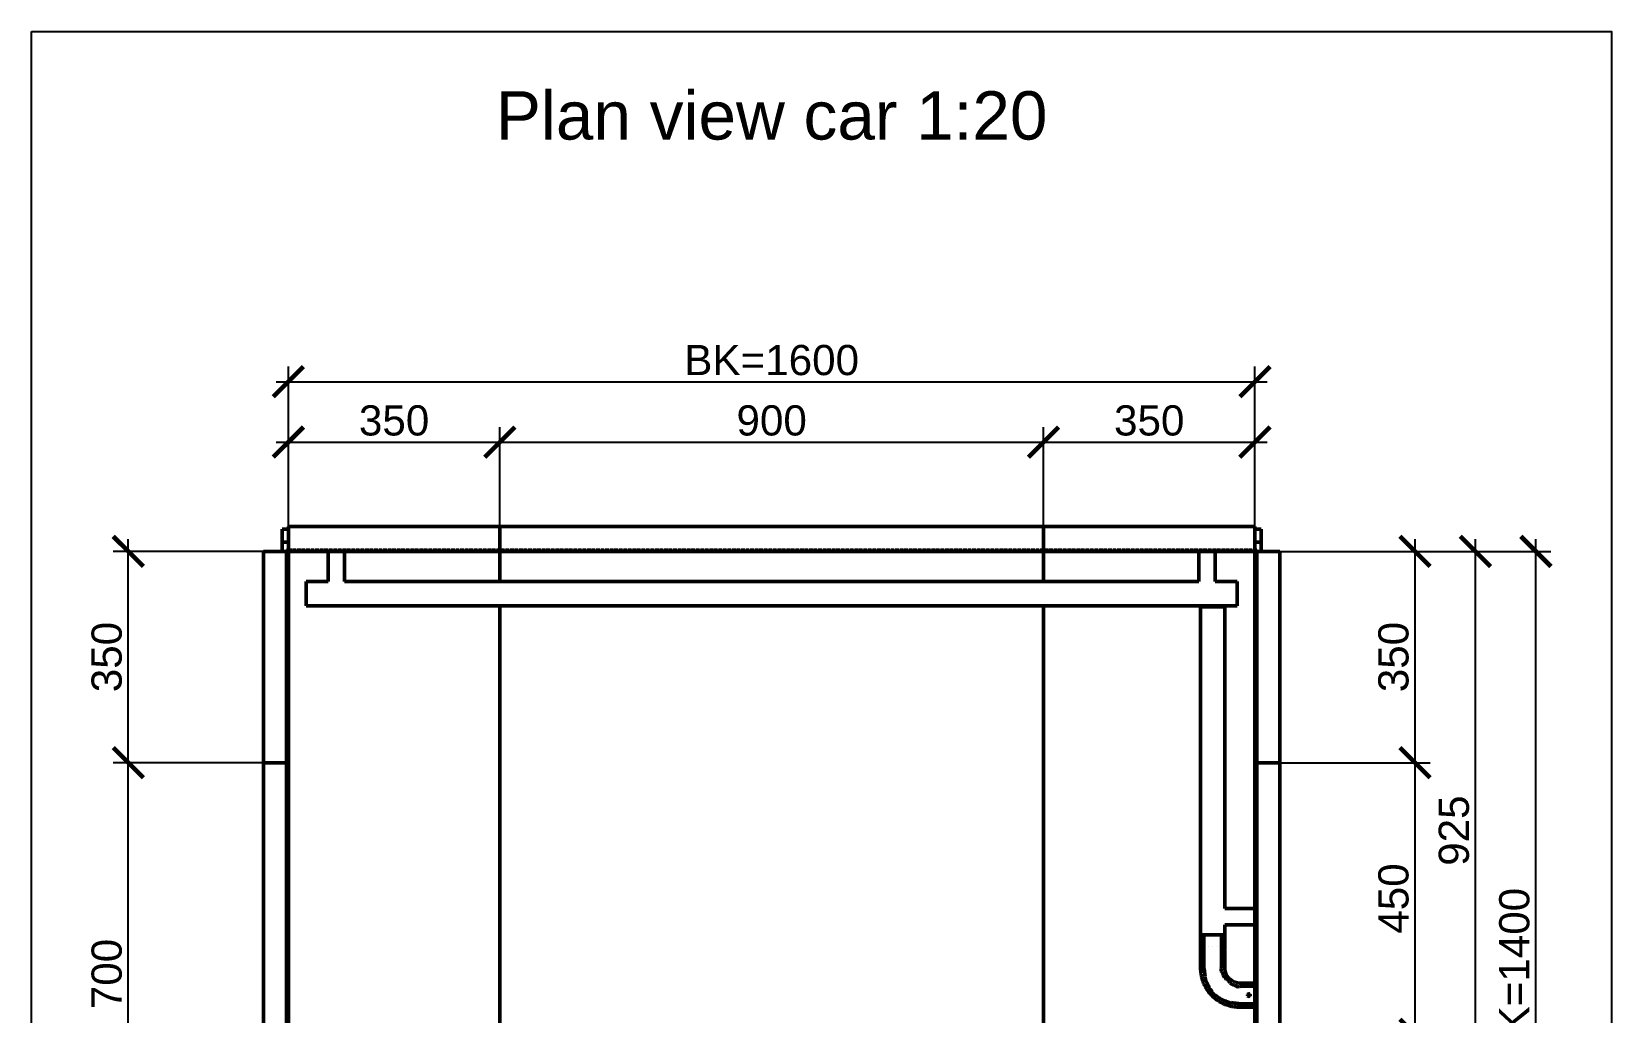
# Model space of a CAD drawing. Header units: millimetres. Extents: x -2854 to 202754, y -48725 to 27067.
# Drawn here: x 177654 to 180269, y -42022 to -40398 of the extents above; entities that cross this region are included whole.
import ezdxf

# ---------------------------------------------------------------- set-up
doc = ezdxf.new("R2010")
doc.units = ezdxf.units.MM
doc.linetypes.add('AM_ISO02W050', pattern=[7.5, 6, -1.5])
for name, color, linetype, lineweight in [('AM_0', 7, 'Continuous', 50), ('LDCar-AM_3', 6, 'AM_ISO02W050', 25), ('LDShaft-AM_0', 7, 'Continuous', 50), ('LDShaft-AM_5', 3, 'Continuous', 25)]:
    doc.layers.add(name, color=color, linetype=linetype, lineweight=lineweight)
doc.layers.add('AM_VIEWS', color=1, linetype='Continuous', lineweight=25, plot=False)
doc.styles.add('LD', font='ARIALUNI.ttf')
doc.dimstyles.new('LIFT', dxfattribs={"dimtxt": 2.5, "dimasz": 2.5, "dimexe": 1.25, "dimexo": 0, "dimgap": 0.5, "dimtad": 1, "dimdec": 0, "dimzin": 1, "dimdsep": 46, "dimtxsty": 'LD', "dimblk": 'ARCHTICK', "dimcen": 0, "dimdle": 1, "dimclrd": 3, "dimclre": 3, "dimclrt": 4, "dimadec": 0, "dimazin": 0, "dimtp": 0.1, "dimtm": 0.1, "dimtfac": 0.71, "dimtdec": 0, "dimtix": 1, "dimtmove": 0, "dimatfit": 3, "dimfxl": 1, "dimtolj": 1, "dimarcsym": 0})

# ---------------------------------------------------------------- blocks, each defined once
blk = doc.blocks.new('LD_20260610085845_000003AF')
at = {"layer": 'LDCar-AM_3'}
for p, q in [((-803, 703), (-803, -703)), ((803, 703), (-803, 703)), ((801.5, 701.5), (-801.5, 701.5)), ((-801.5, 701.5), (-801.5, -701.5)), ((-800, -703), (-800, 700)), ((-800, 700), (800, 700)), ((800, 700), (800, -700)), ((801.5, -701.5), (801.5, 701.5)), ((803, -703), (803, 703)), ((-803, -703), (-800, -703)), ((-801.5, -701.5), (-451.5, -701.5)), ((-450, -700), (-800, -700)), ((-800, -700), (-800, -703)), ((-800, -703), (-453, -703)), ((-453, -703), (-453, -762.5)), ((-451.5, -701.5), (-451.5, -766.5)), ((-450, -765.5), (-450, -700)), ((450, -700), (450, -765.5)), ((800, -700), (450, -700)), ((451.5, -766.5), (451.5, -701.5)), ((451.5, -701.5), (801.5, -701.5)), ((453, -762.5), (453, -703)), ((453, -703), (803, -703)), ((-453, -762.5), (-471.5, -762.5)), ((-471.5, -762.5), (-471.5, -765.5)), ((-471.5, -765.5), (-450, -765.5)), ((-451.5, -766.5), (451.5, -766.5)), ((450, -765.5), (471.5, -765.5)), ((471.5, -762.5), (453, -762.5)), ((471.5, -765.5), (471.5, -762.5))]:
    blk.add_line(p, q, dxfattribs=at)
blk = doc.blocks.new('LD_20260610085845_000003B5')
at = {"layer": 'AM_0'}
for p, q in [((-800, 737), (-810, 737)), ((-810, 737), (-810, 715)), ((810, 737), (800, 737)), ((810, 715), (810, 737)), ((-450, 650), (-450, 700)), ((-450, 700), (-450, 650)), ((450, 650), (450, 700)), ((450, 700), (450, 650)), ((-450, -671), (-450, 610)), ((-450, 610), (-450, -671)), ((450, -671), (450, 610)), ((450, 610), (450, -671)), ((-800, -671), (-450, -671)), ((-450, -671), (-449, -671)), ((-449, -671), (-449, -737)), ((449, -737), (449, -671)), ((449, -671), (450, -671)), ((450, -671), (800, -671)), ((-449, -737), (449, -737))]:
    blk.add_line(p, q, dxfattribs=at)
blk = doc.blocks.new('LD_20260610085845_000003B7')
at = {"layer": 'AM_0'}
for p, q in [((-3, 175), (-41, 175)), ((-41, 175), (-41, -175)), ((-3, -175), (-3, 175)), ((-41, -175), (-3, -175))]:
    blk.add_line(p, q, dxfattribs=at)
blk = doc.blocks.new('LD_20260610085845_000003B8')
at = {"layer": 'AM_0'}
for p, q in [((-3, 350), (-41, 350)), ((-41, 350), (-41, -350)), ((-3, -350), (-3, 350)), ((-41, -350), (-3, -350))]:
    blk.add_line(p, q, dxfattribs=at)
blk = doc.blocks.new('LD_20260610085845_000003BB')
at = {"layer": 'AM_0'}
for p, q in [((0, 699.25), (-3, 699.25)), ((0, -699.25), (0, 699.25)), ((-3, -699.25), (0, -699.25))]:
    blk.add_line(p, q, dxfattribs=at)
blk = doc.blocks.new('LD_20260610085845_000003BD')
at = {"layer": 'AM_0'}
for p, q in [((3, 225), (3, -225)), ((41, 225), (3, 225)), ((41, -225), (41, 225)), ((3, -225), (41, -225))]:
    blk.add_line(p, q, dxfattribs=at)
blk = doc.blocks.new('LD_20260610085845_000003BE')
at = {"layer": 'AM_0'}
for p, q in [((3, 175), (3, -175)), ((41, 175), (3, 175)), ((41, -175), (41, 175)), ((3, -175), (41, -175))]:
    blk.add_line(p, q, dxfattribs=at)
blk = doc.blocks.new('LD_20260610085845_000003C1')
at = {"layer": 'AM_0'}
for p, q in [((-88.5, 1308), (-90, 1308)), ((-90, 1308), (-90, 765)), ((-84.1, 1308), (-88.5, 1308)), ((-77.7, 1308), (-84.1, 1308)), ((-70, 1308), (-77.7, 1308)), ((-62.3, 1308), (-70, 1308)), ((-55.9, 1308), (-62.3, 1308)), ((-51.5, 1308), (-55.9, 1308)), ((-50, 1308), (-51.5, 1308)), ((-50, 808.5), (-50, 1308)), ((0, 808.5), (-50, 808.5)), ((0, 807.5), (0, 808.5)), ((0, 804.5), (0, 807.5)), ((0, 800.2), (0, 804.5)), ((0, 795), (0, 800.2)), ((0, 789.8), (0, 795)), ((0, 785.5), (0, 789.8)), ((0, 782.5), (0, 785.5)), ((-50, 781.5), (0, 781.5)), ((-50, 765), (-50, 781.5)), ((0, 781.5), (0, 782.5)), ((-88.5, 745), (-88.5, 745)), ((-88.5, 745), (-88.5, 745)), ((-84.2, 745), (-84.1, 745)), ((-84.1, 745), (-84.1, 745)), ((-77.7, 745), (-77.7, 745)), ((-77.7, 745), (-77.6, 745)), ((-70, 745), (-70, 745)), ((-70, 745), (-70, 745)), ((-62.4, 745), (-62.3, 745)), ((-62.3, 745), (-62.3, 745)), ((-55.9, 745), (-55.9, 745)), ((-55.9, 745), (-55.8, 745)), ((-51.5, 745), (-51.5, 745)), ((-51.5, 745), (-51.5, 745))]:
    blk.add_line(p, q, dxfattribs=at)
blk = doc.blocks.new('LD_20260610085845_000003C2')
at = {"layer": 'AM_0'}
for p, q in [((-90, 100), (-90, 45)), ((-90, 100), (-90, 100)), ((-89.8, 100), (-90, 100)), ((-89.6, 100), (-89.8, 100)), ((-89.4, 100), (-89.6, 100)), ((-89, 100), (-89.4, 100)), ((-88.6, 100), (-89, 100)), ((-88.5, 100), (-88.6, 100)), ((-88.1, 100), (-88.5, 100)), ((-87.5, 100), (-88.1, 100)), ((-86.9, 100), (-87.5, 100)), ((-86.2, 100), (-86.9, 100)), ((-85.4, 100), (-86.2, 100)), ((-84.6, 100), (-85.4, 100)), ((-84.6, 45), (-84.6, 100)), ((-84.2, 100), (-84.6, 100)), ((-83.7, 100), (-84.1, 100)), ((-82.7, 100), (-83.7, 100)), ((-81.8, 100), (-82.7, 100)), ((-80.7, 100), (-81.8, 100)), ((-79.6, 100), (-80.7, 100)), ((-78.5, 100), (-79.6, 100)), ((-77.7, 100), (-78.5, 100)), ((-77.4, 100), (-77.6, 100)), ((-76.2, 100), (-77.4, 100)), ((-75, 100), (-76.2, 100)), ((-73.7, 100), (-75, 100)), ((-72.5, 100), (-73.7, 100)), ((-71.3, 100), (-72.5, 100)), ((-70, 100), (-71.3, 100)), ((-68.7, 100), (-70, 100)), ((-67.5, 100), (-68.7, 100)), ((-66.3, 100), (-67.5, 100)), ((-65, 100), (-66.3, 100)), ((-63.8, 100), (-65, 100)), ((-62.6, 100), (-63.8, 100)), ((-62.4, 100), (-62.6, 100)), ((-61.5, 100), (-62.3, 100)), ((-60.4, 100), (-61.5, 100)), ((-59.3, 100), (-60.4, 100)), ((-58.2, 100), (-59.3, 100)), ((-57.3, 100), (-58.2, 100)), ((-56.3, 100), (-57.3, 100)), ((-55.9, 100), (-56.3, 100)), ((-55.4, 100), (-55.8, 100)), ((-55.4, 45), (-55.4, 100)), ((-54.6, 100), (-55.4, 100)), ((-53.8, 100), (-54.6, 100)), ((-53.1, 100), (-53.8, 100)), ((-52.5, 100), (-53.1, 100)), ((-51.9, 100), (-52.5, 100)), ((-51.5, 100), (-51.9, 100)), ((-51.4, 100), (-51.5, 100)), ((-51, 100), (-51.4, 100)), ((-50.6, 100), (-51, 100)), ((-50.4, 100), (-50.6, 100)), ((-50.2, 100), (-50.4, 100)), ((-50, 100), (-50.2, 100)), ((-50, 77.5), (-50, 100)), ((-50, 100), (-50, 100)), ((-50.2, 75.4), (-50.1, 75.6)), ((-50.2, 75.1), (-50.2, 75.4)), ((-50.2, 75.3), (-50.2, 75.4)), ((-50.2, 74.8), (-50.2, 75.1)), ((-50.2, 75), (-50.2, 75.1)), ((-50.2, 74.7), (-50.2, 74.9)), ((-50.2, 74.6), (-50.2, 74.8)), ((-50.1, 74.3), (-50.2, 74.6)), ((-50.1, 74.5), (-50.2, 74.6)), ((-50.1, 77), (-50, 77.1)), ((-50.1, 76.8), (-50.1, 77)), ((-50.1, 76.9), (-50.1, 77)), ((-50.1, 76.6), (-50.1, 76.8)), ((-50.1, 76.7), (-50.1, 76.8)), ((-50.1, 76.4), (-50.1, 76.6)), ((-50.1, 76.5), (-50.1, 76.6)), ((-50.1, 76.2), (-50.1, 76.4)), ((-50.1, 76.3), (-50.1, 76.4)), ((-50.1, 75.9), (-50.1, 76.2)), ((-50.1, 76.1), (-50.1, 76.2)), ((-50.1, 75.6), (-50.1, 75.9)), ((-50.1, 75.8), (-50.1, 75.9)), ((-50.1, 75.5), (-50.1, 75.7)), ((-50.1, 74), (-50.1, 74.3)), ((-50.1, 74.2), (-50.1, 74.3)), ((-50.1, 73.9), (-50.1, 74.1)), ((-50.1, 73.8), (-50.1, 74)), ((-50.1, 73.6), (-50.1, 73.8)), ((-50.1, 73.7), (-50.1, 73.8)), ((-50.1, 73.4), (-50.1, 73.6)), ((-50.1, 73.5), (-50.1, 73.6)), ((-50.1, 73.2), (-50.1, 73.4)), ((-50.1, 73.3), (-50.1, 73.4)), ((-50.1, 73), (-50.1, 73.2)), ((-50.1, 73.1), (-50.1, 73.2)), ((-50, 72.8), (-50.1, 73)), ((-50, 72.9), (-50.1, 73)), ((-50, 77.5), (-50, 77.5)), ((-50, 77.4), (-50, 77.5)), ((-50, 77.4), (-50, 77.4)), ((-50, 77.3), (-50, 77.4)), ((-50, 77.3), (-50, 77.4)), ((-50, 77.4), (-50, 77.4)), ((-50, 77.1), (-50, 77.3)), ((-50, 77.2), (-50, 77.3)), ((-50, 77.1), (-50, 77.1)), ((-50, 72.8), (-50, 72.9)), ((-50, 72.7), (-50, 72.8)), ((-50, 72.6), (-50, 72.7)), ((-50, 72.7), (-50, 72.7)), ((-50, 72.6), (-50, 72.6)), ((-50, 72.5), (-50, 72.6)), ((-50, 72.5), (-50, 72.6)), ((-50, 72.6), (-50, 72.6)), ((-50, 45), (-50, 72.5)), ((-50, 72.5), (-50, 72.5)), ((-50, 72.5), (-50, 72.5)), ((-90, 45), (-90, 42.7)), ((-90, 42.7), (-90, 42.5)), ((-90, 42.5), (-89.8, 40.5)), ((-89.8, 40.5), (-89.8, 40)), ((-89.8, 40), (-89.6, 38.2)), ((-89.6, 38.2), (-89.6, 37.5)), ((-89.6, 37.5), (-89.4, 36)), ((-89.4, 36), (-89.2, 34.9)), ((-89.2, 34.9), (-89, 33.7)), ((-89, 33.7), (-88.8, 32.4)), ((-88.8, 32.4), (-88.6, 31.5)), ((-88.6, 31.5), (-88.2, 29.9)), ((-88.2, 29.9), (-88.1, 29.3)), ((-88.1, 29.3), (-87.6, 27.4)), ((-87.6, 27.4), (-87.5, 27.1)), ((-87.5, 27.1), (-86.8, 25)), ((-84.6, 45), (-83.9, 42.8)), ((-83.7, 40.5), (-83.9, 42.8)), ((-83.5, 38.2), (-83.7, 40.5)), ((-83.2, 35.9), (-83.5, 38.2)), ((-82.8, 33.6), (-83.2, 35.9)), ((-82.3, 31.3), (-83.1, 31.1)), ((-82.6, 28.8), (-83.1, 31.1)), ((-82.3, 31.3), (-82.8, 33.6)), ((-81.9, 26.6), (-82.6, 28.8)), ((-81.1, 24.4), (-81.9, 26.6)), ((-56.1, 43.8), (-55.4, 45)), ((-56, 42.6), (-56.1, 43.8)), ((-55.9, 41.4), (-56, 42.6)), ((-55.7, 40.2), (-55.9, 41.4)), ((-55.5, 39), (-55.7, 40.2)), ((-55.2, 37.8), (-55.5, 39)), ((-54.4, 38), (-55.2, 37.8)), ((-54.1, 36.8), (-54.4, 38)), ((-53.8, 35.7), (-54.1, 36.8)), ((-53.4, 34.6), (-53.8, 35.7)), ((-52.9, 33.5), (-53.4, 34.6)), ((-52.5, 32.4), (-52.9, 33.5)), ((-51.9, 31.3), (-52.5, 32.4)), ((-51.4, 30.3), (-51.9, 31.3)), ((-50.8, 29.2), (-51.4, 30.3)), ((-50.1, 29.7), (-50.8, 29.2)), ((-49.5, 28.7), (-50.1, 29.7)), ((-50, 44.1), (-50, 45)), ((-50, 43.6), (-50, 44.1)), ((-49.9, 43.1), (-50, 43.6)), ((-49.8, 42.2), (-49.9, 43.1)), ((-49.8, 42.1), (-49.8, 42.2)), ((-49.7, 41.1), (-49.8, 42.1)), ((-49.6, 40.8), (-49.7, 41.1)), ((-49.5, 40.2), (-49.6, 40.8)), ((-49.4, 39.4), (-49.5, 40.2)), ((-48.8, 27.7), (-49.5, 28.7)), ((-49.3, 39.2), (-49.4, 39.4)), ((-49.1, 38.2), (-49.3, 39.2)), ((-49, 38.1), (-49.1, 38.2)), ((-48.8, 37.3), (-49, 38.1)), ((-48.6, 36.7), (-48.8, 37.3)), ((-48.1, 26.8), (-48.8, 27.7)), ((-48.5, 36.4), (-48.6, 36.7)), ((-48.1, 35.5), (-48.5, 36.4)), ((-48.1, 35.4), (-48.1, 35.5)), ((-47.7, 34.6), (-48.1, 35.4)), ((-47.4, 25.9), (-48.1, 26.8)), ((-47.5, 34.2), (-47.7, 34.6)), ((-47.3, 33.7), (-47.5, 34.2)), ((-46.8, 26.4), (-47.4, 25.9)), ((-46.9, 32.9), (-47.3, 33.7)), ((-46.8, 32.8), (-46.9, 32.9)), ((-46.3, 32), (-46.8, 32.8)), ((-46.1, 25.6), (-46.8, 26.4)), ((-46.2, 31.7), (-46.3, 32)), ((-45.8, 31.1), (-46.2, 31.7)), ((-45.4, 30.5), (-45.8, 31.1)), ((-45.2, 30.3), (-45.4, 30.5)), ((-44.6, 29.5), (-45.2, 30.3)), ((-44.5, 29.4), (-44.6, 29.5)), ((-44, 28.8), (-44.5, 29.4)), ((-43.6, 28.3), (-44, 28.8)), ((-43.6, 26.4), (-44, 26)), ((-43.4, 28), (-43.6, 28.3)), ((-43.4, 26.7), (-43.6, 26.4)), ((-42.7, 27.3), (-43.4, 28)), ((-43.1, 26.9), (-43.4, 26.7)), ((-42.9, 27.1), (-43.1, 26.9)), ((-42.8, 27.2), (-42.9, 27.1)), ((-42.7, 27.3), (-42.8, 27.2)), ((-42.7, 27.3), (-42.7, 27.3)), ((-42, 26.7), (-42.7, 27.3)), ((-42.7, 27.3), (-42.7, 27.3)), ((-41.7, 26.4), (-42, 26.7)), ((-41.2, 26), (-41.7, 26.4)), ((-86.8, 25), (-86.8, 24.9)), ((-86.8, 24.9), (-86.1, 22.8)), ((-86.1, 22.8), (-86, 22.6)), ((-86, 22.6), (-85.3, 20.7)), ((-85.3, 20.7), (-85.1, 20.2)), ((-85.1, 20.2), (-84.4, 18.6)), ((-84.4, 18.6), (-84.1, 17.9)), ((-84.1, 17.9), (-83.4, 16.5)), ((-83.4, 16.5), (-82.9, 15.6)), ((-82.9, 15.6), (-82.4, 14.5)), ((-82.4, 14.5), (-81.7, 13.3)), ((-81.7, 13.3), (-81.3, 12.5)), ((-81.3, 12.5), (-80.5, 11.1)), ((-80.3, 22.2), (-81.1, 24.4)), ((-80.5, 11.1), (-80.1, 10.6)), ((-79.3, 20), (-80.3, 22.2)), ((-80.1, 10.6), (-79.1, 8.9)), ((-78.3, 17.9), (-79.3, 20)), ((-79.1, 8.9), (-78.9, 8.7)), ((-78.9, 8.7), (-77.6, 6.8)), ((-77.2, 15.8), (-78.3, 17.9)), ((-77.6, 6.8), (-76.2, 5)), ((-77.6, 6.8), (-77.6, 6.8)), ((-76, 13.8), (-77.2, 15.8)), ((-76, 13.8), (-76.7, 13.4)), ((-75.4, 11.4), (-76.7, 13.4)), ((-76.2, 5), (-76.1, 4.8)), ((-76.1, 4.8), (-74.8, 3.2)), ((-74, 9.4), (-75.4, 11.4)), ((-74.8, 3.2), (-74.5, 2.8)), ((-74.5, 2.8), (-73.3, 1.5)), ((-72.6, 7.5), (-74, 9.4)), ((-73.3, 1.5), (-72.8, 0.9)), ((-72.8, 0.9), (-71.8, -0.2)), ((-71.1, 5.7), (-72.6, 7.5)), ((-71.1, 5.7), (-71.7, 5.2)), ((-70.1, 3.4), (-71.7, 5.2)), ((-70, 0), (-70.3, -0.3)), ((-68.4, 1.7), (-70.1, 3.4)), ((-69.7, 0.4), (-70, 0)), ((-69.3, 0.8), (-69.7, 0.4)), ((-68.9, 1.2), (-69.3, 0.8)), ((-68.4, 1.7), (-68.9, 1.2)), ((-66.7, 0), (-68.4, 1.7)), ((-45.3, 24.7), (-46.1, 25.6)), ((-44.8, 25.2), (-45.3, 24.7)), ((-44.5, 24), (-45.3, 24.7)), ((-44.4, 25.7), (-44.8, 25.2)), ((-43.6, 23.2), (-44.5, 24)), ((-44, 26), (-44.4, 25.7)), ((-43.6, 23.2), (-44.1, 22.6)), ((-43.2, 21.9), (-44.1, 22.6)), ((-42.3, 21.2), (-43.2, 21.9)), ((-41.4, 20.5), (-42.3, 21.2)), ((-40.4, 19.9), (-41.4, 20.5)), ((-40.6, 25.5), (-41.2, 26)), ((-40.4, 19.9), (-40.8, 19.2)), ((-39.8, 18.6), (-40.8, 19.2)), ((-40.5, 25.4), (-40.6, 25.5)), ((-39.7, 24.8), (-40.5, 25.4)), ((-38.7, 18.1), (-39.8, 18.6)), ((-39.5, 24.6), (-39.7, 24.8)), ((-38.9, 24.2), (-39.5, 24.6)), ((-38.3, 23.8), (-38.9, 24.2)), ((-37.7, 17.6), (-38.7, 18.1)), ((-38.1, 23.7), (-38.3, 23.8)), ((-37.2, 23.2), (-38.1, 23.7)), ((-36.6, 17.1), (-37.7, 17.6)), ((-37.1, 23.1), (-37.2, 23.2)), ((-36.4, 22.7), (-37.1, 23.1)), ((-35.5, 16.7), (-36.6, 17.1)), ((-35.8, 22.5), (-36.4, 22.7)), ((-35.5, 22.3), (-35.8, 22.5)), ((-34.6, 21.9), (-35.5, 22.3)), ((-34.3, 16.3), (-35.5, 16.7)), ((-33.7, 21.5), (-34.6, 21.9)), ((-33.2, 15.9), (-34.3, 16.3)), ((-33.3, 21.4), (-33.7, 21.5)), ((-32.7, 21.2), (-33.3, 21.4)), ((-32.1, 15.6), (-33.2, 15.9)), ((-31.9, 21), (-32.7, 21.2)), ((-32.1, 15.6), (-32.3, 14.8)), ((-31.1, 14.5), (-32.3, 14.8)), ((-31.8, 20.9), (-31.9, 21)), ((-30.8, 20.7), (-31.8, 20.9)), ((-29.9, 14.3), (-31.1, 14.5)), ((-30.6, 20.6), (-30.8, 20.7)), ((-29.9, 20.5), (-30.6, 20.6)), ((-29.2, 20.4), (-29.9, 20.5)), ((-28.7, 14.1), (-29.9, 14.3)), ((-28.9, 20.3), (-29.2, 20.4)), ((-27.9, 20.2), (-28.9, 20.3)), ((-27.4, 14), (-28.7, 14.1)), ((-27.8, 20.2), (-27.9, 20.2)), ((-27, 20.1), (-27.8, 20.2)), ((-26.2, 13.9), (-27.4, 14)), ((-26.4, 20), (-27, 20.1)), ((-26, 20), (-26.4, 20)), ((-26.2, 13.9), (-25, 14.6)), ((-25, 20), (-26, 20)), ((0, 20), (-25, 20)), ((0, 14.6), (-25, 14.6)), ((-12.1, 0.2), (-12, 0.5)), ((-12.1, 0), (-12.1, 0.2)), ((-12.1, 0), (-12.1, 0.2)), ((-12.1, -0.2), (-12.1, 0)), ((-12, 0.7), (-11.9, 0.9)), ((-12, 0.5), (-12, 0.7)), ((-12, 0.7), (-12, 0.7)), ((-11.9, 0.9), (-11.8, 1.1)), ((-11.9, 0.8), (-11.9, 0.9)), ((-11.8, 1.1), (-11.6, 1.3)), ((-11.8, 1), (-11.8, 1.1)), ((-11.7, 1.2), (-11.6, 1.3)), ((-11.6, 1.3), (-11.5, 1.5)), ((-11.6, 1.4), (-11.5, 1.5)), ((-11.5, 1.5), (-11.3, 1.6)), ((-11.4, 1.6), (-11.3, 1.6)), ((-11.3, 1.6), (-11.1, 1.8)), ((-11.2, 1.7), (-11.1, 1.8)), ((-11.1, 1.8), (-10.9, 1.9)), ((-11, 1.8), (-10.9, 1.9)), ((-10.9, 1.9), (-10.7, 2)), ((-10.8, 1.9), (-10.7, 2)), ((-10.7, 2), (-10.5, 2)), ((-10.6, 2), (-10.5, 2)), ((-10.5, 2), (-10.2, 2.1)), ((-10.3, 2.1), (-10.2, 2.1)), ((-10.2, 2.1), (-10, 2.1)), ((-10, 2.1), (-9.8, 2.1)), ((-9.8, 2.1), (-9.5, 2)), ((-9.8, 2.1), (-9.7, 2.1)), ((-9.5, 2), (-9.3, 2)), ((-9.5, 2), (-9.5, 2)), ((-9.3, 2), (-9.1, 1.9)), ((-9.3, 2), (-9.2, 1.9)), ((-9.1, 1.9), (-8.9, 1.8)), ((-9.1, 1.9), (-9, 1.8)), ((-8.9, 1.8), (-8.7, 1.6)), ((-8.9, 1.8), (-8.8, 1.7)), ((-8.7, 1.6), (-8.5, 1.5)), ((-8.7, 1.6), (-8.6, 1.6)), ((-8.5, 1.5), (-8.4, 1.3)), ((-8.5, 1.5), (-8.4, 1.4)), ((-8.4, 1.3), (-8.2, 1.1)), ((-8.4, 1.3), (-8.3, 1.2)), ((-8.2, 1.1), (-8.1, 0.9)), ((-8.2, 1.1), (-8.2, 1)), ((-8.1, 0.9), (-8, 0.7)), ((-8.1, 0.9), (-8.1, 0.8)), ((-8, 0.7), (-7.9, 0.4)), ((-8, 0.7), (-8, 0.6)), ((-7.9, 0.4), (-7.9, 0.2)), ((-7.9, 0.4), (-7.9, 0.4)), ((-7.9, 0.2), (-7.9, 0)), ((-7.9, 0.2), (-7.9, 0)), ((-7.9, 0), (-7.9, -0.2)), ((0, 19.8), (0, 20)), ((0, 20), (0, 20)), ((0, 19.6), (0, 19.8)), ((0, 19.4), (0, 19.6)), ((0, 19), (0, 19.4)), ((0, 18.6), (0, 19)), ((0, 18.1), (0, 18.6)), ((0, 17.5), (0, 18.1)), ((0, 16.9), (0, 17.5)), ((0, 16.2), (0, 16.9)), ((0, 15.4), (0, 16.2)), ((0, 14.6), (0, 15.4)), ((0, 13.7), (0, 14.6)), ((0, 12.7), (0, 13.7)), ((0, 11.8), (0, 12.7)), ((0, 10.7), (0, 11.8)), ((0, 9.6), (0, 10.7)), ((0, 8.5), (0, 9.6)), ((0, 7.4), (0, 8.5)), ((0, 6.2), (0, 7.4)), ((0, 5), (0, 6.2)), ((0, 3.7), (0, 5)), ((0, 2.5), (0, 3.7)), ((0, 1.3), (0, 2.5)), ((0, 0), (0, 1.3)), ((0, -1.3), (0, 0)), ((-71.8, -0.2), (-71, -0.9)), ((-70.9, -0.8), (-71, -0.9)), ((-71, -0.9), (-70.2, -1.8)), ((-71, -0.9), (-71, -0.9)), ((-70.8, -0.7), (-70.9, -0.8)), ((-70.6, -0.5), (-70.8, -0.7)), ((-70.3, -0.3), (-70.6, -0.5)), ((-70.2, -1.8), (-69.2, -2.7)), ((-69.2, -2.7), (-68.5, -3.3)), ((-68.5, -3.3), (-67.2, -4.4)), ((-67.2, -4.4), (-66.8, -4.8)), ((-66.8, -4.8), (-65.3, -6)), ((-64.9, -1.6), (-66.7, 0)), ((-65.3, -6), (-65, -6.2)), ((-65, -6.2), (-63.2, -7.6)), ((-64.4, -1), (-64.9, -1.6)), ((-62.5, -2.6), (-64.4, -1)), ((-63.2, -7.6), (-61.3, -8.9)), ((-63.2, -7.6), (-63.2, -7.6)), ((-62.5, -2.6), (-60.6, -4)), ((-61.3, -8.9), (-61.1, -9)), ((-61.1, -9), (-59.4, -10.1)), ((-60.6, -4), (-58.7, -5.4)), ((-59.4, -10.1), (-59, -10.4)), ((-59, -10.4), (-57.5, -11.3)), ((-58.7, -5.4), (-56.7, -6.6)), ((-57.5, -11.3), (-56.8, -11.7)), ((-56.8, -11.7), (-55.5, -12.4)), ((-56.7, -6.6), (-56.3, -6)), ((-56.3, -6), (-54.2, -7.1)), ((-55.5, -12.4), (-54.5, -12.9)), ((-54.5, -12.9), (-53.5, -13.4)), ((-54.2, -7.1), (-52.2, -8.3)), ((-53.5, -13.4), (-52.2, -14)), ((-52.2, -8.3), (-50, -9.3)), ((-52.2, -14), (-51.4, -14.4)), ((-51.4, -14.4), (-49.9, -15)), ((-50, -9.3), (-47.9, -10.2)), ((-49.9, -15), (-49.3, -15.3)), ((-49.3, -15.3), (-47.5, -16)), ((-47.9, -10.2), (-45.7, -11.1)), ((-47.5, -16), (-47.2, -16.1)), ((-47.2, -16.1), (-45.1, -16.8)), ((-45.7, -11.1), (-43.5, -11.8)), ((-45.1, -16.8), (-42.9, -17.5)), ((-43.5, -11.8), (-41.2, -12.5)), ((-42.9, -17.5), (-42.7, -17.6)), ((-42.7, -17.6), (-40.7, -18.1)), ((-41.2, -12.5), (-39, -13.1)), ((-40.7, -18.1), (-40.2, -18.2)), ((-40.2, -18.2), (-38.5, -18.6)), ((-39, -13.1), (-38.8, -12.3)), ((-38.8, -12.3), (-36.5, -12.8)), ((-38.5, -18.6), (-37.7, -18.7)), ((-37.7, -18.7), (-36.3, -19)), ((-36.5, -12.8), (-34.2, -13.2)), ((-36.3, -19), (-35.2, -19.2)), ((-35.2, -19.2), (-34, -19.4)), ((-34.2, -13.2), (-31.9, -13.5)), ((-34, -19.4), (-32.6, -19.5)), ((-32.6, -19.5), (-31.8, -19.6)), ((-31.9, -13.5), (-29.6, -13.7)), ((-31.8, -19.6), (-30.1, -19.8)), ((-30.1, -19.8), (-29.5, -19.8)), ((-29.6, -13.7), (-27.3, -13.9)), ((-29.5, -19.8), (-27.6, -19.9)), ((-27.6, -19.9), (-27.3, -20)), ((-27.3, -13.9), (-25, -14.6)), ((-27.3, -20), (-25, -20)), ((-25, -14.6), (0, -14.6)), ((-25, -20), (0, -20)), ((-12.1, -0.2), (-12.1, 0)), ((-12.1, -0.4), (-12.1, -0.2)), ((-12, -0.7), (-12.1, -0.4)), ((-12, -0.5), (-12.1, -0.4)), ((-12, -0.7), (-12, -0.6)), ((-11.9, -0.9), (-12, -0.7)), ((-11.9, -0.9), (-11.9, -0.8)), ((-11.8, -1.1), (-11.9, -0.9)), ((-11.8, -1.1), (-11.8, -1)), ((-11.6, -1.3), (-11.8, -1.1)), ((-11.6, -1.3), (-11.7, -1.2)), ((-11.5, -1.5), (-11.6, -1.3)), ((-11.5, -1.5), (-11.6, -1.4)), ((-11.3, -1.6), (-11.5, -1.5)), ((-11.3, -1.6), (-11.4, -1.6)), ((-11.1, -1.8), (-11.3, -1.6)), ((-11.1, -1.8), (-11.2, -1.7)), ((-10.9, -1.9), (-11.1, -1.8)), ((-10.9, -1.9), (-11, -1.8)), ((-10.7, -2), (-10.9, -1.9)), ((-10.7, -2), (-10.8, -1.9)), ((-10.5, -2), (-10.7, -2)), ((-10.2, -2.1), (-10.5, -2)), ((-10.5, -2), (-10.5, -2)), ((-10.2, -2.1), (-10.3, -2.1)), ((-10, -2.1), (-10.2, -2.1)), ((-9.8, -2.1), (-10, -2.1)), ((-9.5, -2), (-9.8, -2.1)), ((-9.7, -2.1), (-9.8, -2.1)), ((-9.3, -2), (-9.5, -2)), ((-9.4, -2), (-9.5, -2)), ((-9.1, -1.9), (-9.3, -2)), ((-9.2, -1.9), (-9.3, -2)), ((-8.9, -1.8), (-9.1, -1.9)), ((-9, -1.8), (-9.1, -1.9)), ((-8.7, -1.6), (-8.9, -1.8)), ((-8.8, -1.7), (-8.9, -1.8)), ((-8.5, -1.5), (-8.7, -1.6)), ((-8.6, -1.6), (-8.7, -1.6)), ((-8.4, -1.3), (-8.5, -1.5)), ((-8.4, -1.4), (-8.5, -1.5)), ((-8.2, -1.1), (-8.4, -1.3)), ((-8.3, -1.2), (-8.4, -1.3)), ((-8.1, -0.9), (-8.2, -1.1)), ((-8.1, -1), (-8.2, -1.1)), ((-8.1, -0.9), (-8, -0.7)), ((-8, -0.7), (-8.1, -0.9)), ((-7.9, -0.2), (-8, -0.5)), ((-8, -0.5), (-8, -0.7)), ((-8, -0.7), (-8, -0.7)), ((-7.9, 0), (-7.9, -0.2)), ((0, -2.5), (0, -1.3)), ((0, -3.7), (0, -2.5)), ((0, -5), (0, -3.7)), ((0, -6.2), (0, -5)), ((0, -7.4), (0, -6.2)), ((0, -8.5), (0, -7.4)), ((0, -9.6), (0, -8.5)), ((0, -10.7), (0, -9.6)), ((0, -11.8), (0, -10.7)), ((0, -12.7), (0, -11.8)), ((0, -13.7), (0, -12.7)), ((0, -14.6), (0, -13.7)), ((0, -15.4), (0, -14.6)), ((0, -16.2), (0, -15.4)), ((0, -16.9), (0, -16.2)), ((0, -17.5), (0, -16.9)), ((0, -18.1), (0, -17.5)), ((0, -18.6), (0, -18.1)), ((0, -19), (0, -18.6)), ((0, -19.4), (0, -19)), ((0, -19.6), (0, -19.4)), ((0, -19.8), (0, -19.6)), ((0, -20), (0, -19.8)), ((0, -20), (0, -20))]:
    blk.add_line(p, q, dxfattribs=at)
blk = doc.blocks.new('LD_20260610085845_000003C4')
at = {"layer": 'AM_0'}
for p, q in [((3, 699.25), (0, 699.25)), ((0, 699.25), (0, -100)), ((0, -350), (0, -699.25)), ((0, -699.25), (3, -699.25))]:
    blk.add_line(p, q, dxfattribs=at)
blk = doc.blocks.new('LD_20260610085845_000003C6')
at = {"layer": 'AM_0'}
for p, q in [((175, 41), (-175, 41)), ((-175, 41), (-175, 0)), ((175, 0), (175, 41)), ((-175, 0), (175, 0))]:
    blk.add_line(p, q, dxfattribs=at)
blk = doc.blocks.new('LD_20260610085845_000003C7')
at = {"layer": 'AM_0'}
for p, q in [((-1533, 0), (-1534, 0)), ((-1534, 0), (-1534, -50)), ((-1530, 0), (-1533, 0)), ((-1525.7, 0), (-1530, 0)), ((-1520.5, 0), (-1525.7, 0)), ((-1515.3, 0), (-1520.5, 0)), ((-1511, 0), (-1515.3, 0)), ((-1508, 0), (-1511, 0)), ((-1507, 0), (-1508, 0)), ((-1507, -50), (-1507, 0)), ((-92, 0), (-93, 0)), ((-93, 0), (-93, -50)), ((-89, 0), (-92, 0)), ((-84.7, 0), (-89, 0)), ((-79.5, 0), (-84.7, 0)), ((-74.3, 0), (-79.5, 0)), ((-70, 0), (-74.3, 0)), ((-67, 0), (-70, 0)), ((-66, 0), (-67, 0)), ((-66, -50), (-66, 0)), ((-1534, -50), (-1570.5, -50)), ((-1570.5, -50), (-1570.5, -51.5)), ((-1570.5, -51.5), (-1570.5, -55.9)), ((-93, -50), (-1507, -50)), ((-29.5, -50), (-66, -50)), ((-29.5, -51.5), (-29.5, -50)), ((-29.5, -55.9), (-29.5, -51.5)), ((-1570.5, -55.9), (-1570.5, -62.3)), ((-1570.5, -62.3), (-1570.5, -70)), ((-1570.5, -70), (-1570.5, -77.7)), ((-1570.5, -77.7), (-1570.5, -84.1)), ((-29.5, -62.3), (-29.5, -55.9)), ((-29.5, -70), (-29.5, -62.3)), ((-29.5, -77.7), (-29.5, -70)), ((-29.5, -84.1), (-29.5, -77.7)), ((-1570.5, -84.1), (-1570.5, -88.5)), ((-1570.5, -88.5), (-1570.5, -90)), ((-1570.5, -90), (-29.5, -90)), ((-29.5, -88.5), (-29.5, -84.1)), ((-29.5, -90), (-29.5, -88.5))]:
    blk.add_line(p, q, dxfattribs=at)
blk = doc.blocks.new('LD_20260610085845_000003C8')
at = {"layer": 'AM_0'}
for p, q in [((175, 41), (-175, 41)), ((-175, 41), (-175, 0)), ((175, 0), (175, 41)), ((-175, 0), (175, 0))]:
    blk.add_line(p, q, dxfattribs=at)
blk = doc.blocks.new('LD_20260610085845_000003C9')
at = {"layer": 'AM_0'}
for p, q in [((450, 41), (-450, 41)), ((-450, 41), (-450, 0)), ((450, 0), (450, 41)), ((-450, 0), (450, 0))]:
    blk.add_line(p, q, dxfattribs=at)
blk = doc.blocks.new('LD_20260610085845_000003CB')
at = {"layer": 'AM_0'}
for p, q in [((-810, 15), (-810, 0)), ((-800, 15), (-810, 15)), ((-810, 0), (-800, 0)), ((810, 15), (800, 15)), ((800, 0), (810, 0)), ((810, 0), (810, 15))]:
    blk.add_line(p, q, dxfattribs=at)
blk = doc.blocks.new('_ArchTick')
at = {"color": 0, "linetype": 'ByBlock', "const_width": 0.15}
blk.add_lwpolyline([(-0.5, -0.5), (0.5, 0.5)], dxfattribs=at)
blk = doc.blocks.new('*D2510')
at = {"layer": 'Defpoints', "color": 0, "transparency": 16777216}
for p in [(179679.2, -41258.8), (180044.2, -41258.8), (179679.2, -42183.8)]:
    blk.add_point(p, dxfattribs=at)
at = {"layer": 'LDShaft-AM_5', "color": 3, "lineweight": -2, "transparency": 16777216}
for p, q in [((179679.2, -41258.8), (180069.2, -41258.8)), ((180044.2, -42203.8), (180044.2, -41238.8)), ((179679.2, -42183.8), (180069.2, -42183.8))]:
    blk.add_line(p, q, dxfattribs=at)
at = {"layer": 'LDShaft-AM_5', "color": 3, "lineweight": -2, "transparency": 16777216, "xscale": 50, "yscale": 50, "zscale": 50}
for p, rotation in [((180044.2, -41258.8), 90), ((180044.2, -42183.8), 270)]:
    blk.add_blockref('_ArchTick', p, dxfattribs=dict(at, rotation=rotation))
at = {"layer": 'LDShaft-AM_5', "color": 4, "transparency": 16777216, "insert": (180008.7, -41721.3), "char_height": 50, "attachment_point": 5, "rotation": 90, "style": 'LD'}
blk.add_mtext('\\A1;925', dxfattribs=at)
blk = doc.blocks.new('*D2514')
at = {"layer": 'Defpoints', "color": 0, "transparency": 16777216}
for p in [(179679.2, -40977.8), (178079.2, -41258.8), (179679.2, -41258.8)]:
    blk.add_point(p, dxfattribs=at)
at = {"layer": 'LDShaft-AM_5', "color": 3, "lineweight": -2, "transparency": 16777216}
for p, q in [((178079.2, -41258.8), (178079.2, -40952.8)), ((179679.2, -41258.8), (179679.2, -40952.8)), ((178059.2, -40977.8), (179699.2, -40977.8))]:
    blk.add_line(p, q, dxfattribs=at)
at = {"layer": 'LDShaft-AM_5', "color": 3, "lineweight": -2, "transparency": 16777216, "xscale": 50, "yscale": 50, "zscale": 50, "rotation": 180}
blk.add_blockref('_ArchTick', (178079.2, -40977.8), dxfattribs=at)
at = {"layer": 'LDShaft-AM_5', "color": 3, "lineweight": -2, "transparency": 16777216, "xscale": 50, "yscale": 50, "zscale": 50}
blk.add_blockref('_ArchTick', (179679.2, -40977.8), dxfattribs=at)
at = {"layer": 'LDShaft-AM_5', "color": 4, "transparency": 16777216, "insert": (178879.2, -40942.2), "char_height": 50, "attachment_point": 5, "style": 'LD'}
blk.add_mtext('\\A1;BK=1600', dxfattribs=at)
blk = doc.blocks.new('*D2515')
at = {"layer": 'Defpoints', "color": 0, "transparency": 16777216}
for p in [(179679.2, -41077.8), (179329.2, -41258.8), (179679.2, -41258.8)]:
    blk.add_point(p, dxfattribs=at)
at = {"layer": 'LDShaft-AM_5', "color": 3, "lineweight": -2, "transparency": 16777216}
for p, q in [((179329.2, -41258.8), (179329.2, -41052.8)), ((179679.2, -41258.8), (179679.2, -41052.8)), ((179309.2, -41077.8), (179699.2, -41077.8))]:
    blk.add_line(p, q, dxfattribs=at)
at = {"layer": 'LDShaft-AM_5', "color": 3, "lineweight": -2, "transparency": 16777216, "xscale": 50, "yscale": 50, "zscale": 50, "rotation": 180}
blk.add_blockref('_ArchTick', (179329.2, -41077.8), dxfattribs=at)
at = {"layer": 'LDShaft-AM_5', "color": 3, "lineweight": -2, "transparency": 16777216, "xscale": 50, "yscale": 50, "zscale": 50}
blk.add_blockref('_ArchTick', (179679.2, -41077.8), dxfattribs=at)
at = {"layer": 'LDShaft-AM_5', "color": 4, "transparency": 16777216, "insert": (179504.2, -41042.2), "char_height": 50, "attachment_point": 5, "style": 'LD'}
blk.add_mtext('\\A1;350', dxfattribs=at)
blk = doc.blocks.new('*D2516')
at = {"layer": 'Defpoints', "color": 0, "transparency": 16777216}
for p in [(179919.2, -41258.8), (179944.2, -41258.8), (179919.2, -41608.8)]:
    blk.add_point(p, dxfattribs=at)
at = {"layer": 'LDShaft-AM_5', "color": 3, "lineweight": -2, "transparency": 16777216}
for p, q in [((179919.2, -41258.8), (179969.2, -41258.8)), ((179944.2, -41628.8), (179944.2, -41238.8)), ((179919.2, -41608.8), (179969.2, -41608.8))]:
    blk.add_line(p, q, dxfattribs=at)
at = {"layer": 'LDShaft-AM_5', "color": 3, "lineweight": -2, "transparency": 16777216, "xscale": 50, "yscale": 50, "zscale": 50}
for p, rotation in [((179944.2, -41258.8), 90), ((179944.2, -41608.8), 270)]:
    blk.add_blockref('_ArchTick', p, dxfattribs=dict(at, rotation=rotation))
at = {"layer": 'LDShaft-AM_5', "color": 4, "transparency": 16777216, "insert": (179908.7, -41433.8), "char_height": 50, "attachment_point": 5, "rotation": 90, "style": 'LD'}
blk.add_mtext('\\A1;350', dxfattribs=at)
blk = doc.blocks.new('*D2519')
at = {"layer": 'Defpoints', "color": 0, "transparency": 16777216}
for p in [(179679.2, -41258.8), (180144.2, -41258.8), (179679.2, -42658.8)]:
    blk.add_point(p, dxfattribs=at)
at = {"layer": 'LDShaft-AM_5', "color": 3, "lineweight": -2, "transparency": 16777216}
for p, q in [((179679.2, -41258.8), (180169.2, -41258.8)), ((180144.2, -42678.8), (180144.2, -41238.8)), ((179679.2, -42658.8), (180169.2, -42658.8))]:
    blk.add_line(p, q, dxfattribs=at)
at = {"layer": 'LDShaft-AM_5', "color": 3, "lineweight": -2, "transparency": 16777216, "xscale": 50, "yscale": 50, "zscale": 50}
for p, rotation in [((180144.2, -41258.8), 90), ((180144.2, -42658.8), 270)]:
    blk.add_blockref('_ArchTick', p, dxfattribs=dict(at, rotation=rotation))
at = {"layer": 'LDShaft-AM_5', "color": 4, "transparency": 16777216, "insert": (180108.7, -41958.8), "char_height": 50, "attachment_point": 5, "rotation": 90, "style": 'LD'}
blk.add_mtext('\\A1;TK=1400', dxfattribs=at)
blk = doc.blocks.new('*D2520')
at = {"layer": 'Defpoints', "color": 0, "transparency": 16777216}
for p in [(177814.2, -41608.8), (178079.2, -41608.8), (178079.2, -42308.8)]:
    blk.add_point(p, dxfattribs=at)
at = {"layer": 'LDShaft-AM_5', "color": 3, "lineweight": -2, "transparency": 16777216}
for p, q in [((177814.2, -42328.8), (177814.2, -41588.8)), ((178079.2, -41608.8), (177789.2, -41608.8)), ((178079.2, -42308.8), (177789.2, -42308.8))]:
    blk.add_line(p, q, dxfattribs=at)
at = {"layer": 'LDShaft-AM_5', "color": 3, "lineweight": -2, "transparency": 16777216, "xscale": 50, "yscale": 50, "zscale": 50}
for p, rotation in [((177814.2, -41608.8), 90), ((177814.2, -42308.8), 270)]:
    blk.add_blockref('_ArchTick', p, dxfattribs=dict(at, rotation=rotation))
at = {"layer": 'LDShaft-AM_5', "color": 4, "transparency": 16777216, "insert": (177778.7, -41958.8), "char_height": 50, "attachment_point": 5, "rotation": 90, "style": 'LD'}
blk.add_mtext('\\A1;700', dxfattribs=at)
blk = doc.blocks.new('*D2521')
at = {"layer": 'Defpoints', "color": 0, "transparency": 16777216}
for p in [(177814.2, -41258.8), (178079.2, -41258.8), (178079.2, -41608.8)]:
    blk.add_point(p, dxfattribs=at)
at = {"layer": 'LDShaft-AM_5', "color": 3, "lineweight": -2, "transparency": 16777216}
for p, q in [((178079.2, -41258.8), (177789.2, -41258.8)), ((177814.2, -41628.8), (177814.2, -41238.8)), ((178079.2, -41608.8), (177789.2, -41608.8))]:
    blk.add_line(p, q, dxfattribs=at)
at = {"layer": 'LDShaft-AM_5', "color": 3, "lineweight": -2, "transparency": 16777216, "xscale": 50, "yscale": 50, "zscale": 50}
for p, rotation in [((177814.2, -41258.8), 90), ((177814.2, -41608.8), 270)]:
    blk.add_blockref('_ArchTick', p, dxfattribs=dict(at, rotation=rotation))
at = {"layer": 'LDShaft-AM_5', "color": 4, "transparency": 16777216, "insert": (177778.7, -41433.8), "char_height": 50, "attachment_point": 5, "rotation": 90, "style": 'LD'}
blk.add_mtext('\\A1;350', dxfattribs=at)
blk = doc.blocks.new('*D2523')
at = {"layer": 'Defpoints', "color": 0, "transparency": 16777216}
for p in [(179679.2, -41608.8), (179944.2, -41608.8), (179679.2, -42058.8)]:
    blk.add_point(p, dxfattribs=at)
at = {"layer": 'LDShaft-AM_5', "color": 3, "lineweight": -2, "transparency": 16777216}
for p, q in [((179944.2, -42078.8), (179944.2, -41588.8)), ((179679.2, -41608.8), (179969.2, -41608.8)), ((179679.2, -42058.8), (179969.2, -42058.8))]:
    blk.add_line(p, q, dxfattribs=at)
at = {"layer": 'LDShaft-AM_5', "color": 3, "lineweight": -2, "transparency": 16777216, "xscale": 50, "yscale": 50, "zscale": 50}
for p, rotation in [((179944.2, -41608.8), 90), ((179944.2, -42058.8), 270)]:
    blk.add_blockref('_ArchTick', p, dxfattribs=dict(at, rotation=rotation))
at = {"layer": 'LDShaft-AM_5', "color": 4, "transparency": 16777216, "insert": (179908.7, -41833.8), "char_height": 50, "attachment_point": 5, "rotation": 90, "style": 'LD'}
blk.add_mtext('\\A1;450', dxfattribs=at)
blk = doc.blocks.new('*D2524')
at = {"layer": 'Defpoints', "color": 0, "transparency": 16777216}
for p in [(178429.2, -41077.8), (178079.2, -41258.8), (178429.2, -41258.8)]:
    blk.add_point(p, dxfattribs=at)
at = {"layer": 'LDShaft-AM_5', "color": 3, "lineweight": -2, "transparency": 16777216}
for p, q in [((178079.2, -41258.8), (178079.2, -41052.8)), ((178429.2, -41258.8), (178429.2, -41052.8)), ((178059.2, -41077.8), (178449.2, -41077.8))]:
    blk.add_line(p, q, dxfattribs=at)
at = {"layer": 'LDShaft-AM_5', "color": 3, "lineweight": -2, "transparency": 16777216, "xscale": 50, "yscale": 50, "zscale": 50, "rotation": 180}
blk.add_blockref('_ArchTick', (178079.2, -41077.8), dxfattribs=at)
at = {"layer": 'LDShaft-AM_5', "color": 3, "lineweight": -2, "transparency": 16777216, "xscale": 50, "yscale": 50, "zscale": 50}
blk.add_blockref('_ArchTick', (178429.2, -41077.8), dxfattribs=at)
at = {"layer": 'LDShaft-AM_5', "color": 4, "transparency": 16777216, "insert": (178254.2, -41042.2), "char_height": 50, "attachment_point": 5, "style": 'LD'}
blk.add_mtext('\\A1;350', dxfattribs=at)
blk = doc.blocks.new('*D2525')
at = {"layer": 'Defpoints', "color": 0, "transparency": 16777216}
for p in [(179329.2, -41077.8), (178429.2, -41258.8), (179329.2, -41258.8)]:
    blk.add_point(p, dxfattribs=at)
at = {"layer": 'LDShaft-AM_5', "color": 3, "lineweight": -2, "transparency": 16777216}
for p, q in [((178429.2, -41258.8), (178429.2, -41052.8)), ((179329.2, -41258.8), (179329.2, -41052.8)), ((178409.2, -41077.8), (179349.2, -41077.8))]:
    blk.add_line(p, q, dxfattribs=at)
at = {"layer": 'LDShaft-AM_5', "color": 3, "lineweight": -2, "transparency": 16777216, "xscale": 50, "yscale": 50, "zscale": 50, "rotation": 180}
blk.add_blockref('_ArchTick', (178429.2, -41077.8), dxfattribs=at)
at = {"layer": 'LDShaft-AM_5', "color": 3, "lineweight": -2, "transparency": 16777216, "xscale": 50, "yscale": 50, "zscale": 50}
blk.add_blockref('_ArchTick', (179329.2, -41077.8), dxfattribs=at)
at = {"layer": 'LDShaft-AM_5', "color": 4, "transparency": 16777216, "insert": (178879.2, -41042.2), "char_height": 50, "attachment_point": 5, "style": 'LD'}
blk.add_mtext('\\A1;900', dxfattribs=at)

msp = doc.modelspace()

# ---------------------------------------------------------------- linework, layer by layer
at = {"layer": 'AM_VIEWS'}
msp.add_lwpolyline([(177654.2, -40397.8), (180269.2, -40397.8), (180269.2, -43033.8), (177654.2, -43033.8)], close=True, dxfattribs=at)

# ---------------------------------------------------------------- block references
for name, p in [('LD_20260610085845_000003B5', (178879.2, -41958.8)), ('LD_20260610085845_000003C6', (178254.2, -41258.8)), ('LD_20260610085845_000003C9', (178879.2, -41258.8)), ('LD_20260610085845_000003C8', (179504.2, -41258.8)), ('LD_20260610085845_000003B7', (178079.2, -41433.8)), ('LD_20260610085845_000003CB', (178879.2, -41258.8)), ('LD_20260610085845_000003AF', (178879.2, -41958.8)), ('LD_20260610085845_000003BB', (178079.2, -41958.8)), ('LD_20260610085845_000003C7', (179679.2, -41258.8)), ('LD_20260610085845_000003C4', (179679.2, -41958.8)), ('LD_20260610085845_000003BE', (179679.2, -41433.8)), ('LD_20260610085845_000003C1', (179679.2, -42658.8)), ('LD_20260610085845_000003B8', (178079.2, -41958.8)), ('LD_20260610085845_000003BD', (179679.2, -41833.8)), ('LD_20260610085845_000003C2', (179679.2, -41993.8))]:
    msp.add_blockref(name, p)

# ---------------------------------------------------------------- texts
at = {"layer": 'LDShaft-AM_0', "insert": (178879.2, -40577.8), "char_height": 80, "attachment_point": 8, "style": 'LD'}
msp.add_mtext('\\fArial Unicode MS|b0|i0;\\l\\C256;Plan view car 1:20', dxfattribs=at)

# ---------------------------------------------------------------- dimensions: what is measured, and where the dimension line sits
at = {"layer": 'LDShaft-AM_5'}
dim = msp.add_linear_dim(base=(179679.2, -40977.8), p1=(178079.2, -41258.8), p2=(179679.2, -41258.8), text='BK=<>', dimstyle='LIFT', override={"dimscale": 20, "dimtix": 1}, dxfattribs=at)
dim.commit()
dim.dimension.update_dxf_attribs({"geometry": '*D2514', "text_midpoint": (178879.2, -40942.2)})
for base, p1, p2, picture, middle in [((178429.2, -41077.8), (178079.2, -41258.8), (178429.2, -41258.8), '*D2524', (178254.2, -41042.2)), ((179329.2, -41077.8), (178429.2, -41258.8), (179329.2, -41258.8), '*D2525', (178879.2, -41042.2)), ((179679.2, -41077.8), (179329.2, -41258.8), (179679.2, -41258.8), '*D2515', (179504.2, -41042.2))]:
    dim = msp.add_linear_dim(base=base, p1=p1, p2=p2, dimstyle='LIFT', override={"dimscale": 20, "dimtix": 1}, dxfattribs=at)
    dim.commit()
    dim.dimension.update_dxf_attribs({"geometry": picture, "text_midpoint": middle})
for base, p1, p2, picture, middle in [((177814.2, -41258.8), (178079.2, -41608.8), (178079.2, -41258.8), '*D2521', (177778.7, -41433.8)), ((180044.2, -41258.8), (179679.2, -42183.8), (179679.2, -41258.8), '*D2510', (180008.7, -41721.3)), ((179944.2, -41258.8), (179919.2, -41608.8), (179919.2, -41258.8), '*D2516', (179908.7, -41433.8)), ((177814.2, -41608.8), (178079.2, -42308.8), (178079.2, -41608.8), '*D2520', (177778.7, -41958.8)), ((179944.2, -41608.8), (179679.2, -42058.8), (179679.2, -41608.8), '*D2523', (179908.7, -41833.8))]:
    dim = msp.add_linear_dim(base=base, p1=p1, p2=p2, angle=90, dimstyle='LIFT', override={"dimscale": 20, "dimtix": 1}, dxfattribs=at)
    dim.commit()
    dim.dimension.update_dxf_attribs({"geometry": picture, "text_midpoint": middle})
dim = msp.add_linear_dim(base=(180144.2, -41258.8), p1=(179679.2, -42658.8), p2=(179679.2, -41258.8), angle=90, text='TK=<>', dimstyle='LIFT', override={"dimscale": 20, "dimtix": 1}, dxfattribs=at)
dim.commit()
dim.dimension.update_dxf_attribs({"geometry": '*D2519', "text_midpoint": (180108.7, -41958.8)})

doc.saveas('drawing.dxf')
